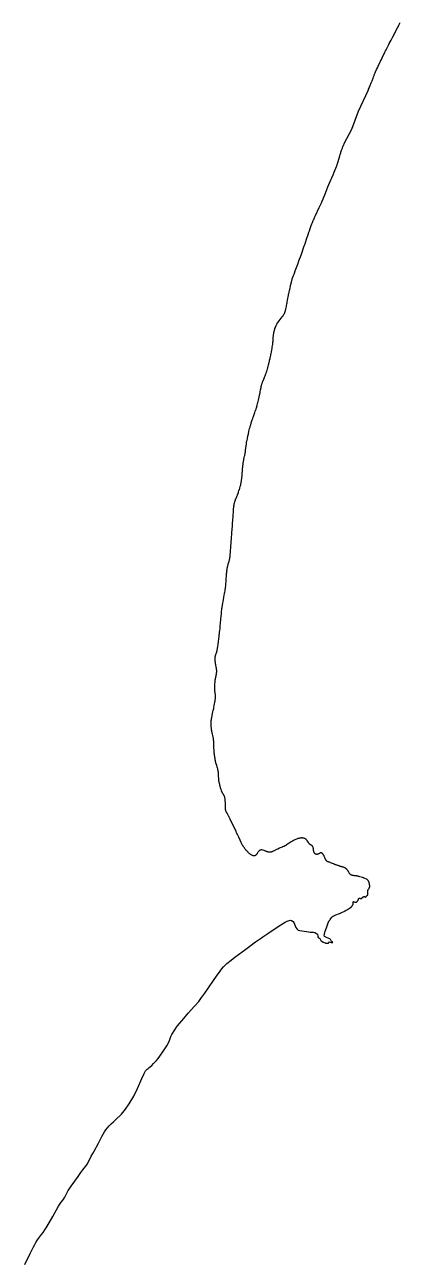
# Model space of a CAD drawing. Header units: millimetres. Extents: x 642261 to 742091, y 6812581 to 6930561.
# Drawn here: x 719714 to 721708, y 6851870 to 6858437 of the extents above; entities that cross this region are included whole.
import ezdxf

# ---------------------------------------------------------------- set-up
doc = ezdxf.new("R2010")
doc.units = ezdxf.units.MM
doc.layers.add('LimiteRegional', color=10, linetype='Continuous')

msp = doc.modelspace()

# ---------------------------------------------------------------- linework, layer by layer
at = {"layer": 'LimiteRegional', "color": 7, "linetype": 'Continuous'}
msp.add_lwpolyline([(719713.8781, 6851852.6011), (719742.7986, 6851911.3741), (719742.9792, 6851911.7411), (719761.0641, 6851947.1521), (719767.4031, 6851959.4622), (719773.277, 6851969.8131), (719782.5401, 6851984.2811), (719792.138, 6851998.3692), (719802.515, 6852012.4141), (719811.046, 6852022.9042), (719821.3549, 6852037.0771), (719831.4529, 6852051.828), (719862.804, 6852107.0752), (719882.4542, 6852142.2052), (719892.6141, 6852161.6941), (719899.6861, 6852173.3112), (719907.8191, 6852184.114), (719917.9932, 6852196.1422), (719927.3941, 6852210.2901), (719934.244, 6852225.209), (719939.2741, 6852235.6011), (719944.8321, 6852245.6832), (719952.8991, 6852258.8201), (719960.4791, 6852268.5052), (719980.4421, 6852294.7561), (719996.805, 6852319.8039), (720012.083, 6852341.9011), (720022.3041, 6852354.5802), (720030.0641, 6852364.7892), (720037.5631, 6852375.055), (720046.476, 6852388.0861), (720052.783, 6852399.2271), (720058.894, 6852412.6982), (720067.0422, 6852427.5891), (720074.931, 6852442.4731), (720081.9941, 6852454.4141), (720105.2461, 6852497.6252), (720124.086, 6852531.5661), (720138.2891, 6852557.3312), (720144.8081, 6852567.8291), (720153.2591, 6852578.8361), (720162.9541, 6852589.4241), (720172.798, 6852599.3671), (720185.331, 6852610.5532), (720196.775, 6852621.2551), (720228.2681, 6852650.4902), (720248.91, 6852677.9931), (720268.22, 6852706.6921), (720292.4241, 6852746.0381), (720312.228, 6852787.271), (720335.8001, 6852839.964), (720348.4571, 6852867.6322), (720356.008, 6852880.6892), (720364.5621, 6852890.3371), (720368.5667, 6852893.8905), (720374.7541, 6852899.381), (720388.3392, 6852910.078), (720398.523, 6852919.4471), (720407.4701, 6852928.9751), (720414.32, 6852936.8881), (720422.5901, 6852947.4359), (720431.4671, 6852959.4281), (720450.683, 6852986.8912), (720468.6992, 6853013.1532), (720477.323, 6853029.6142), (720481.8459, 6853041.8731), (720485.5561, 6853053.0711), (720489.68, 6853063.372), (720495.59, 6853074.7612), (720510.6201, 6853098.7981), (720520.2338, 6853112.3053), (720525.4151, 6853119.5852), (720559.137, 6853159.5881), (720581.396, 6853187.2662), (720615.4591, 6853224.3591), (720637.7891, 6853249.5089), (720653.4219, 6853270.027), (720654.811, 6853271.85), (720670.7271, 6853294.3551), (720689.8851, 6853321.5571), (720716.4041, 6853361.6171), (720732.674, 6853383.029), (720751.544, 6853411.2612), (720758.778, 6853421.7151), (720768.943, 6853434.0671), (720777.9101, 6853442.8821), (720788.058, 6853451.2121), (720810.0704, 6853468.9456), (720829.11, 6853484.2842), (720888.226, 6853527.9853), (720939.685, 6853567.0581), (720972.0908, 6853588.1646), (720978.617, 6853592.4152), (721005.3425, 6853610.4111), (721065.9871, 6853651.2471), (721096.5441, 6853669.8162), (721108.49, 6853676.51), (721118.5031, 6853680.3592), (721124.5191, 6853680.9821), (721131.126, 6853679.027), (721139.913, 6853673.3702), (721142.851, 6853668.0682), (721146.52, 6853659.8021), (721149.6241, 6853650.872), (721152.8991, 6853642.7892), (721158.1871, 6853634.634), (721165.553, 6853628.743), (721174.643, 6853626.1432), (721186.3079, 6853624.2651), (721198.4741, 6853623.0501), (721210.7791, 6853621.514), (721222.002, 6853619.2351), (721230.6, 6853617.9842), (721240.322, 6853618.3221), (721248.183, 6853617.959), (721254.7921, 6853615.939), (721264.1542, 6853610.5581), (721268.6892, 6853606.1441), (721270.533, 6853595.8811), (721270.308, 6853592.3062), (721273.936, 6853587.867), (721280.9991, 6853583.5242), (721283.576, 6853579.509), (721286.656, 6853573.7572), (721291.198, 6853569.084), (721298.126, 6853564.9322), (721303.9667, 6853562.6069), (721309.5421, 6853560.3871), (721311.0471, 6853559.9102), (721321.5821, 6853559.038), (721326.683, 6853559.895), (721328.966, 6853564.111), (721330.6131, 6853565.52), (721335.7691, 6853564.4321), (721341.063, 6853563.0241), (721348.2841, 6853562.3181), (721350.2179, 6853562.7621), (721348.368, 6853566.2781), (721344.9469, 6853567.9991), (721340.6121, 6853572.2231), (721338.313, 6853577.8681), (721337.5995, 6853578.6478), (721334.031, 6853582.548), (721326.146, 6853586.0901), (721316.469, 6853588.8022), (721309.1159, 6853591.9042), (721305.258, 6853595.299), (721304.3271, 6853600.787), (721305.723, 6853606.5362), (721309.916, 6853622.5682), (721313.0314, 6853631.8299), (721316.0099, 6853640.6845), (721323.3141, 6853662.3992), (721323.6959, 6853663.4962), (721323.963, 6853664.2211), (721324.526, 6853665.6571), (721325.4371, 6853667.7811), (721326.0871, 6853669.1771), (721326.5588, 6853670.1414), (721327.476, 6853671.9272), (721328.5891, 6853673.958), (721329.36, 6853675.2999), (721330.965, 6853677.957), (721331.7941, 6853679.2742), (721333.4941, 6853681.895), (721335.236, 6853684.504), (721338.778, 6853689.7222), (721340.543, 6853692.276), (721341.4541, 6853693.525), (721342.3951, 6853694.7441), (721342.8791, 6853695.3401), (721343.8791, 6853696.497), (721344.397, 6853697.0561), (721345.1991, 6853697.8691), (721345.94, 6853698.5609), (721346.3209, 6853698.895), (721346.907, 6853699.3821), (721347.8181, 6853700.0761), (721348.773, 6853700.7232), (721349.268, 6853701.0282), (721350.38, 6853701.6801), (721352.6241, 6853702.9312), (721354.891, 6853704.117), (721356.4141, 6853704.8741), (721357.4341, 6853705.3661), (721359.4841, 6853706.3202), (721361.805, 6853707.35), (721363.36, 6853708.0151), (721366.485, 6853709.3001), (721371.1991, 6853711.1442), (721380.653, 6853714.7231), (721385.3541, 6853716.5602), (721387.6891, 6853717.514), (721391.1671, 6853719.005), (721393.465, 6853720.049), (721394.6072, 6853720.589), (721396.311, 6853721.4221), (721405.133, 6853725.8252), (721409.531, 6853728.0392), (721413.9151, 6853730.2782), (721416.1, 6853731.4111), (721420.456, 6853733.714), (721422.625, 6853734.8872), (721425.8658, 6853736.6791), (721430.1621, 6853739.1363), (721432.2979, 6853740.3972), (721435.485, 6853742.3361), (721438.6501, 6853744.3352), (721440.2241, 6853745.3582), (721440.841, 6853745.7721), (721442.0441, 6853746.6301), (721443.21, 6853747.5241), (721443.9671, 6853748.14), (721445.44, 6853749.4152), (721446.511, 6853750.4061), (721447.211, 6853751.0821), (721448.583, 6853752.4682), (721449.256, 6853753.1771), (721450.5821, 6853754.6221), (721451.8891, 6853756.0981), (721454.473, 6853759.1242), (721455.25, 6853760.099), (721455.608, 6853760.5981), (721456.106, 6853761.3712), (721456.5591, 6853762.1892), (721456.768, 6853762.6192), (721457.0161, 6853763.1872), (721457.1651, 6853763.567), (721457.429, 6853764.3311), (721457.5441, 6853764.7151), (721457.7431, 6853765.4881), (721457.906, 6853766.2671), (721457.996, 6853766.7902), (721458.1371, 6853767.8441), (721458.1751, 6853768.2962), (721458.1941, 6853769.2031), (721458.156, 6853770.112), (721458.013, 6853771.9341), (721457.961, 6853772.8449), (721457.95, 6853773.3), (721457.9641, 6853773.9821), (721457.981, 6853774.5422), (721457.9909, 6853775.679), (721458.0371, 6853776.5291), (721458.1131, 6853777.0861), (721458.1711, 6853777.3592), (721458.2871, 6853777.7621), (721458.507, 6853778.2812), (721458.648, 6853778.5321), (721458.906, 6853778.896), (721459.2241, 6853779.242), (721459.455, 6853779.4456), (721459.697, 6853779.5981), (721459.896, 6853779.6701), (721460.0301, 6853779.6971), (721460.303, 6853779.707), (721460.6871, 6853779.6419), (721461.0001, 6853779.549), (721461.5571, 6853779.3331), (721461.9671, 6853779.1841), (721462.1672, 6853779.1272), (721463.971, 6853778.6492), (721467.575, 6853777.5831), (721469.381, 6853777.0941), (721470.2851, 6853776.8832), (721471.185, 6853776.7071), (721471.643, 6853776.6373), (721472.3371, 6853776.5701), (721473.033, 6853776.5581), (721473.38, 6853776.578), (721474.068, 6853776.6772), (721474.408, 6853776.7611), (721474.91, 6853776.9332), (721475.791, 6853777.341), (721476.348, 6853777.6531), (721476.706, 6853777.8771), (721477.3942, 6853778.3632), (721477.8852, 6853778.7572), (721478.2011, 6853779.0342), (721478.808, 6853779.6161), (721479.0992, 6853779.9212), (721479.658, 6853780.5551), (721480.1881, 6853781.2191), (721480.527, 6853781.675), (721481.1709, 6853782.6152), (721481.566, 6853783.231), (721482.316, 6853784.4652), (721483.0211, 6853785.708), (721483.469, 6853786.5452), (721484.323, 6853788.2491), (721484.8379, 6853789.4112), (721485.7661, 6853791.777), (721486.257, 6853792.9551), (721486.527, 6853793.5371), (721487.023, 6853794.4952), (721487.288, 6853794.9501), (721487.719, 6853795.6092), (721488.2021, 6853796.243), (721488.4679, 6853796.5521), (721489.056, 6853797.1592), (721489.381, 6853797.4571), (721489.9141, 6853797.901), (721490.3061, 6853798.1862), (721490.5051, 6853798.3013), (721490.804, 6853798.418), (721491.0541, 6853798.4463), (721491.256, 6853798.4171), (721493.2151, 6853797.8051), (721497.1341, 6853796.4289), (721497.8399, 6853796.14), (721498.7771, 6853795.7091), (721499.242, 6853795.5141), (721499.705, 6853795.356), (721499.9351, 6853795.2981), (721500.278, 6853795.2411), (721500.512, 6853795.2551), (721500.7091, 6853795.3281), (721500.9431, 6853795.481), (721501.208, 6853795.737), (721501.706, 6853796.3621), (721502.068, 6853796.8072), (721504.2309, 6853799.3011), (721505.174, 6853800.3022), (721505.6821, 6853800.7612), (721506.251, 6853801.175), (721506.5905, 6853801.3721), (721506.7656, 6853801.3781), (721507.0201, 6853801.276), (721507.2102, 6853801.2232), (721508.053, 6853801.3191), (721508.453, 6853801.3971), (721509.051, 6853801.5671), (721509.6442, 6853801.816), (721509.9391, 6853801.9749), (721510.2409, 6853802.19), (721510.4142, 6853802.3531), (721510.7, 6853802.7191), (721510.9251, 6853803.1272), (721511.0521, 6853803.4161), (721511.2761, 6853804.0151), (721511.5351, 6853804.6871), (721511.7451, 6853805.112), (721511.8691, 6853805.3132), (721512.0861, 6853805.5931), (721512.3481, 6853805.8441), (721512.4992, 6853805.9572), (721513.2532, 6853806.4541), (721513.6351, 6853806.6689), (721514.021, 6853806.8433), (721514.215, 6853806.9102), (721514.6071, 6853806.9941), (721514.804, 6853807.008), (721515.1022, 6853806.9881), (721515.615, 6853806.901), (721516.647, 6853806.6822), (721517.681, 6853806.408), (721518.367, 6853806.1981), (721519.7241, 6853805.7222), (721522.426, 6853804.6412), (721522.865, 6853804.4901), (721523.7531, 6853804.2402), (721524.179, 6853804.1491), (721524.397, 6853804.1201), (721524.728, 6853804.1022), (721525.0591, 6853804.1212), (721525.2241, 6853804.1461), (721525.549, 6853804.2342), (721525.7081, 6853804.298), (721525.941, 6853804.421), (721526.178, 6853804.5801), (721526.591, 6853804.9332), (721526.9371, 6853805.3293), (721527.137, 6853805.6132), (721527.486, 6853806.2201), (721528.4671, 6853808.2021), (721528.735, 6853808.8142), (721529.2361, 6853810.0522), (721529.5321, 6853810.6562), (721529.706, 6853810.9502), (721529.9101, 6853811.2272), (721530.0641, 6853811.3932), (721530.4041, 6853811.69), (721530.7791, 6853811.9512), (721531.5772, 6853812.4191), (721532.167, 6853812.7742), (721532.7021, 6853813.0951), (721533.799, 6853813.681), (721534.3378, 6853814.0112), (721534.6, 6853814.1992), (721534.7951, 6853814.3621), (721535.14, 6853814.7272), (721535.421, 6853815.1401), (721535.5719, 6853815.436), (721535.6561, 6853815.6412), (721535.7842, 6853816.0682), (721535.9441, 6853816.873), (721536.006, 6853817.276), (721536.0781, 6853817.8801), (721536.1351, 6853818.7862), (721536.132, 6853819.6932), (721536.108, 6853820.1461), (721535.7979, 6853824.0862), (721535.665, 6853826.3822), (721535.445, 6853830.9781), (721535.424, 6853831.6301), (721535.4221, 6853832.9351), (721535.4711, 6853834.2401), (721535.532, 6853835.1101), (721535.719, 6853836.8501), (721535.791, 6853837.325), (721535.992, 6853838.2601), (721536.2619, 6853839.1771), (721536.4799, 6853839.7781), (721536.641, 6853840.174), (721536.9991, 6853840.9552), (721537.828, 6853842.5591), (721538.405, 6853843.6032), (721539.6191, 6853845.656), (721540.2111, 6853846.5842), (721541.436, 6853848.4112), (721542.3342, 6853849.8022), (721542.6822, 6853850.3831), (721543.3291, 6853851.5561), (721543.9191, 6853852.7562), (721544.2859, 6853853.5791), (721544.5211, 6853854.1411), (721544.971, 6853855.3011), (721545.2741, 6853856.1772), (721545.4091, 6853856.6151), (721545.5921, 6853857.2732), (721545.816, 6853858.2581), (721545.8841, 6853858.665), (721545.981, 6853859.2441), (721546.0401, 6853859.7371), (721546.1091, 6853860.7232), (721546.1181, 6853861.2161), (721546.101, 6853861.9552), (721545.9841, 6853863.7111), (721545.876, 6853864.8811), (721545.5921, 6853867.2221), (721545.4191, 6853868.3932), (721545.016, 6853870.7342), (721544.543, 6853873.0751), (721544.193, 6853874.6351), (721543.424, 6853877.7572), (721542.8091, 6853880.0741), (721542.4821, 6853881.213), (721541.938, 6853882.9009), (721541.526, 6853884.0111), (721541.301, 6853884.5632), (721540.9371, 6853885.3861), (721540.572, 6853886.1371), (721539.7851, 6853887.595), (721538.938, 6853889.0072), (721538.3471, 6853889.9351), (721537.1281, 6853891.781), (721536.1841, 6853893.1782), (721535.6991, 6853893.8602), (721534.9341, 6853894.8561), (721534.388, 6853895.4971), (721534.101, 6853895.811), (721533.652, 6853896.2699), (721533.1671, 6853896.725), (721532.835, 6853897.0151), (721532.1573, 6853897.5565), (721531.7971, 6853897.8201), (721531.0741, 6853898.304), (721530.328, 6853898.7491), (721529.8191, 6853899.0241), (721528.776, 6853899.5241), (721520.7409, 6853903.0471), (721516.9521, 6853904.7071), (721515.0479, 6853905.5191), (721514.5841, 6853905.702), (721513.6391, 6853906.0132), (721512.6751, 6853906.2711), (721510.7221, 6853906.709), (721509.261, 6853907.0511), (721508.5391, 6853907.2511), (721501.34, 6853909.441), (721493.6921, 6853911.739), (721489.8641, 6853912.8651), (721486.026, 6853913.958), (721484.1021, 6853914.4891), (721480.2381, 6853915.5081), (721478.2979, 6853915.9941), (721475.3741, 6853916.6881), (721474.705, 6853916.822), (721474.257, 6853916.8922), (721473.356, 6853916.992), (721471.995, 6853917.0632), (721471.0841, 6853917.0761), (721469.258, 6853917.0702), (721467.8899, 6853917.083), (721467.2071, 6853917.1093), (721466.188, 6853917.1871), (721462.791, 6853917.5821), (721460.531, 6853917.8912), (721459.027, 6853918.117), (721456.0191, 6853918.616), (721454.3781, 6853918.9442), (721453.5671, 6853919.1371), (721452.3622, 6853919.464), (721451.168, 6853919.8401), (721450.5741, 6853920.0462), (721449.3951, 6853920.4981), (721448.8091, 6853920.7451), (721447.9321, 6853921.14), (721447.1651, 6853921.525), (721446.6701, 6853921.8011), (721445.715, 6853922.3941), (721445.2541, 6853922.7111), (721444.361, 6853923.383), (721443.502, 6853924.1033), (721442.9458, 6853924.6091), (721441.8631, 6853925.6761), (721440.8471, 6853926.7551), (721440.3571, 6853927.3001), (721439.6451, 6853928.1301), (721438.9641, 6853928.9792), (721438.6361, 6853929.4121), (721438.007, 6853930.298), (721437.7071, 6853930.7531), (721437.2741, 6853931.4512), (721436.931, 6853932.043), (721436.277, 6853933.243), (721434.438, 6853936.8941), (721433.486, 6853938.7012), (721432.978, 6853939.588), (721431.661, 6853941.7622), (721430.986, 6853942.838), (721429.945, 6853944.4371), (721428.8659, 6853946.0151), (721428.3091, 6853946.7962), (721427.8291, 6853947.4431), (721426.8271, 6853948.6932), (721425.773, 6853949.896), (721425.0451, 6853950.6782), (721423.532, 6853952.2062), (721422.288, 6853953.3812), (721421.654, 6853953.9471), (721420.685, 6853954.7711), (721419.691, 6853955.5622), (721419.1841, 6853955.9451), (721418.146, 6853956.685), (721417.615, 6853957.0421), (721416.801, 6853957.5622), (721415.433, 6853958.3751), (721414.7419, 6853958.7611), (721413.695, 6853959.3141), (721412.101, 6853960.0852), (721410.4721, 6853960.7861), (721409.643, 6853961.1101), (721407.1701, 6853962.026), (721405.931, 6853962.4662), (721404.0621, 6853963.0951), (721402.178, 6853963.6751), (721401.2291, 6853963.9441), (721399.356, 6853964.4341), (721395.5991, 6853965.3591), (721393.726, 6853965.8421), (721392.7941, 6853966.1), (721389.6931, 6853966.9931), (721388.147, 6853967.4552), (721385.836, 6853968.1781), (721383.0771, 6853969.0863), (721381.242, 6853969.7061), (721377.583, 6853970.9771), (721374.31, 6853972.1521), (721367.791, 6853974.5702), (721365.11, 6853975.5922), (721363.3291, 6853976.2902), (721359.7791, 6853977.719), (721354.4791, 6853979.9271), (721343.913, 6853984.4301), (721338.62, 6853986.6501), (721335.9641, 6853987.7351), (721331.965, 6853989.3181), (721331.4051, 6853989.5221), (721330.267, 6853989.8701), (721329.111, 6853990.162), (721326.7751, 6853990.6791), (721325.6091, 6853990.9562), (721325.031, 6853991.1111), (721324.171, 6853991.372), (721323.2041, 6853991.7161), (721322.7299, 6853991.9061), (721322.0301, 6853992.214), (721321.005, 6853992.7371), (721320.008, 6853993.3402), (721319.5201, 6853993.674), (721319.0101, 6853994.0551), (721318.683, 6853994.3182), (721318.058, 6853994.8651), (721317.7591, 6853995.1491), (721317.185, 6853995.7391), (721316.6391, 6853996.3571), (721316.2901, 6853996.7842), (721315.6191, 6853997.673), (721314.402, 6853999.4021), (721313.822, 6854000.2761), (721313.272, 6854001.162), (721313.011, 6854001.6121), (721312.521, 6854002.5292), (721312.2941, 6854002.997), (721311.9799, 6854003.714), (721309.6057, 6854009.6551), (721308.291, 6854012.9451), (721306.0351, 6854018.446), (721304.8701, 6854021.1861), (721304.356, 6854022.2771), (721303.9821, 6854022.986), (721303.719, 6854023.4512), (721303.166, 6854024.3651), (721302.7299, 6854025.0402), (721301.815, 6854026.3652), (721301.181, 6854027.237), (721299.8851, 6854028.969), (721298.9121, 6854030.2731), (721298.005, 6854031.4692), (721297.542, 6854032.05), (721296.8291, 6854032.902), (721295.7041, 6854034.1391), (721294.9081, 6854034.9391), (721294.4941, 6854035.332), (721293.8491, 6854035.9142), (721293.392, 6854036.2871), (721293.0791, 6854036.515), (721292.433, 6854036.9273), (721292.1021, 6854037.1131), (721291.4221, 6854037.453), (721290.723, 6854037.7571), (721289.2752, 6854038.2991), (721288.338, 6854038.5982), (721287.86, 6854038.7251), (721287.137, 6854038.8781), (721286.4142, 6854038.9732), (721286.054, 6854038.9962), (721285.3422, 6854038.9821), (721284.9909, 6854038.9441), (721284.475, 6854038.8412), (721284.126, 6854038.7452), (721283.436, 6854038.508), (721282.756, 6854038.2212), (721282.3109, 6854038.0041), (721281.441, 6854037.5192), (721280.67, 6854037.0228), (721280.4469, 6854036.8791), (721278.532, 6854035.5421), (721277.5591, 6854034.9032), (721277.056, 6854034.6032), (721275.522, 6854033.7742), (721274.483, 6854033.2591), (721272.336, 6854032.2761), (721271.893, 6854032.089), (721271, 6854031.7561), (721270.103, 6854031.4751), (721269.5031, 6854031.3142), (721268.303, 6854031.0451), (721267.2121, 6854030.868), (721266.663, 6854030.8063), (721265.836, 6854030.7492), (721265.005, 6854030.7352), (721264.5891, 6854030.7451), (721263.7541, 6854030.799), (721263.3372, 6854030.8441), (721262.71, 6854030.9341), (721261.8741, 6854031.0972), (721261.4571, 6854031.1981), (721260.831, 6854031.3731), (721259.8941, 6854031.69), (721259.0641, 6854032.031), (721258.65, 6854032.2222), (721258.031, 6854032.5351), (721257.108, 6854033.065), (721256.193, 6854033.6711), (721255.7381, 6854034.0023), (721255.418, 6854034.2502), (721254.823, 6854034.7552), (721254.2831, 6854035.2711), (721253.951, 6854035.6229), (721253.3471, 6854036.3411), (721252.9429, 6854036.8941), (721252.693, 6854037.2692), (721252.235, 6854038.036), (721252.0241, 6854038.4271), (721251.63, 6854039.2271), (721251.265, 6854040.0481), (721250.575, 6854041.7551), (721249.7751, 6854043.8681), (721249.4001, 6854044.9231), (721248.8741, 6854046.5072), (721248.398, 6854048.1001), (721248.1809, 6854048.9001), (721247.793, 6854050.5132), (721247.6231, 6854051.326), (721247.401, 6854052.5562), (721247.2951, 6854053.2921), (721247.153, 6854054.7692), (721247.0971, 6854055.7571), (721247.0301, 6854057.7382), (721246.9799, 6854059.2232), (721246.893, 6854060.7061), (721246.8259, 6854061.4451), (721246.6821, 6854062.5491), (721246.4151, 6854064.0342), (721246.257, 6854064.7691), (721245.9881, 6854065.8642), (721245.678, 6854066.9501), (721245.507, 6854067.491), (721245.133, 6854068.5691), (721244.929, 6854069.106), (721244.601, 6854069.9101), (721244.18, 6854070.8542), (721243.956, 6854071.316), (721243.603, 6854071.9961), (721243.0291, 6854072.9842), (721242.3941, 6854073.9273), (721242.0521, 6854074.3802), (721241.568, 6854074.9652), (721241.313, 6854075.2481), (721240.913, 6854075.6601), (721240.276, 6854076.2511), (721239.695, 6854076.7401), (721238.515, 6854077.6612), (721237.3091, 6854078.52), (721236.4921, 6854079.0682), (721234.823, 6854080.126), (721233.695, 6854080.7911), (721231.408, 6854082.055), (721230.2751, 6854082.7101), (721229.716, 6854083.054), (721227.996, 6854084.174), (721227.1591, 6854084.7691), (721226.3549, 6854085.401), (721225.969, 6854085.7341), (721225.236, 6854086.44), (721224.892, 6854086.816), (721224.4091, 6854087.412), (721223.89, 6854088.118), (721222.888, 6854089.5462), (721221.9221, 6854090.991), (721220.0401, 6854093.9112), (721218.7431, 6854095.9621), (721216.1872, 6854100.0851), (721214.2371, 6854103.1622), (721213.703, 6854103.959), (721213.335, 6854104.4801), (721212.573, 6854105.5012), (721211.365, 6854106.9842), (721210.521, 6854107.947), (721209.941, 6854108.5801), (721208.746, 6854109.8291), (721208.1671, 6854110.3951), (721207.772, 6854110.7581), (721206.9591, 6854111.4471), (721206.541, 6854111.775), (721205.683, 6854112.3991), (721204.7951, 6854112.9842), (721204.185, 6854113.3551), (721202.9251, 6854114.0531), (721201.6551, 6854114.679), (721201.017, 6854114.9672), (721200.051, 6854115.3681), (721198.5821, 6854115.8991), (721197.081, 6854116.3471), (721196.315, 6854116.5391), (721194.247, 6854116.9842), (721193.2121, 6854117.173), (721191.6551, 6854117.4101), (721190.09, 6854117.5901), (721189.305, 6854117.6581), (721186.882, 6854117.8031), (721185.6701, 6854117.8422), (721183.85, 6854117.8532), (721182.033, 6854117.8), (721181.1269, 6854117.747), (721179.3741, 6854117.6041), (721178.5, 6854117.5162), (721177.19, 6854117.3592), (721175.2321, 6854117.0631), (721173.282, 6854116.6841), (721172.31, 6854116.4611), (721170.11, 6854115.8982), (721169.022, 6854115.5961), (721167.401, 6854115.1102), (721165.793, 6854114.582), (721164.9931, 6854114.3), (721161.1241, 6854112.89), (721159.2041, 6854112.157), (721157.2979, 6854111.3881), (721156.3521, 6854110.9851), (721149.0641, 6854107.7871), (721141.148, 6854104.2529), (721140.115, 6854103.777), (721138.07, 6854102.7801), (721136.054, 6854101.7259), (721134.726, 6854100.991), (721133.8491, 6854100.4882), (721132.111, 6854099.451), (721129.236, 6854097.656), (721127.336, 6854096.4361), (721123.5709, 6854093.9441), (721112.2621, 6854086.2462), (721109.456, 6854084.379), (721103.804, 6854080.702), (721100.5341, 6854078.6191), (721098.881, 6854077.605), (721096.37, 6854076.1412), (721094.668, 6854075.213), (721093.808, 6854074.7661), (721092.9293, 6854074.3308), (721092.5041, 6854074.1202), (721091.6691, 6854073.7292), (721089.983, 6854072.9911), (721088.2801, 6854072.2952), (721084.8542, 6854070.9542), (721082.2971, 6854069.9181), (721081.032, 6854069.3692), (721070.7436, 6854064.7269), (721066.8659, 6854062.9771), (721057.438, 6854058.6761), (721051.1601, 6854055.7921), (721038.627, 6854049.9831), (721036.719, 6854049.0611), (721032.9459, 6854047.133), (721031.0501, 6854046.1782), (721030.0929, 6854045.7131), (721029.126, 6854045.2691), (721028.476, 6854044.9909), (721027.1651, 6854044.471), (721026.5031, 6854044.2291), (721025.166, 6854043.776), (721023.811, 6854043.3611), (721022.898, 6854043.1041), (721021.0471, 6854042.6262), (721020.2071, 6854042.4361), (721019.6451, 6854042.3261), (721018.5191, 6854042.1471), (721017.955, 6854042.0762), (721016.826, 6854041.9741), (721015.6969, 6854041.9239), (721014.9459, 6854041.9181), (721013.448, 6854041.9731), (721012.0201, 6854042.088), (721011.306, 6854042.1631), (721010.235, 6854042.298), (721008.633, 6854042.556), (721007.0351, 6854042.8891), (721006.2391, 6854043.0862), (721004.206, 6854043.6331), (721003.201, 6854043.9201), (721001.706, 6854044.3742), (721000.2221, 6854044.866), (720999.4821, 6854045.129), (720996.9881, 6854046.0592), (720995.752, 6854046.5461), (720993.9171, 6854047.3261), (720992.5545, 6854047.9527), (720985.36, 6854051.3001), (720980.5841, 6854053.185), (720977.515, 6854053.9342), (720973.777, 6854054.4581), (720971.6591, 6854054.5572), (720968.976, 6854054.3831), (720966.2701, 6854053.9391), (720964.265, 6854053.3826), (720962.133, 6854052.547), (720960.322, 6854051.5531), (720958.7041, 6854050.163), (720957.1716, 6854048.3426), (720955.21, 6854045.697), (720953.6958, 6854043.3732), (720951.3995, 6854039.8207), (720950.708, 6854038.729), (720949.075, 6854036.1212), (720947.8271, 6854034.1791), (720947.5091, 6854033.7152), (720946.833, 6854032.8161), (720946.361, 6854032.2331), (720945.393, 6854031.0852), (720944.668, 6854030.2211), (720943.2171, 6854028.4991), (720942.471, 6854027.657), (720941.305, 6854026.4162), (720940.888, 6854026.0171), (720940.5972, 6854025.7691), (720939.99, 6854025.3121), (720939.674, 6854025.101), (720939.0201, 6854024.7091), (720938.3391, 6854024.35), (720937.8731, 6854024.1251), (720936.9151, 6854023.6992), (720936.3511, 6854023.4722), (720935.9741, 6854023.3351), (720935.2171, 6854023.0912), (720934.0741, 6854022.7952), (720933.3081, 6854022.6382), (720931.767, 6854022.3972), (720930.5371, 6854022.2462), (720929.907, 6854022.2029), (720929.283, 6854022.2092), (720928.9771, 6854022.2371), (720928.5791, 6854022.3041), (720928.3841, 6854022.3531), (720928.1, 6854022.4481), (720927.693, 6854022.6411), (720922.9629, 6854025.3851), (720913.543, 6854030.8992), (720909.002, 6854033.5642), (720908.2221, 6854034.0429), (720907.7129, 6854034.3791), (720906.721, 6854035.0851), (720906.236, 6854035.4551), (720905.2901, 6854036.2272), (720904.3691, 6854037.0391), (720903.7691, 6854037.6011), (720902.595, 6854038.7681), (720899.833, 6854041.658), (720898.469, 6854043.1141), (720896.4441, 6854045.3122), (720893.4571, 6854048.6431), (720890.536, 6854052.0152), (720889.1, 6854053.7181), (720886.283, 6854057.157), (720884.903, 6854058.8941), (720882.8681, 6854061.5222), (720881.096, 6854063.88), (720880.2241, 6854065.0682), (720878.9341, 6854066.8601), (720877.0391, 6854069.572), (720875.193, 6854072.3142), (720874.2901, 6854073.6959), (720872.716, 6854076.1731), (720871.945, 6854077.421), (720870.8091, 6854079.304), (720869.152, 6854082.157), (720867.5521, 6854085.0423), (720866.7741, 6854086.498), (720865.8434, 6854088.3077), (720865.2642, 6854089.4342), (720864.5311, 6854090.9161), (720863.4629, 6854093.1551), (720857.3611, 6854106.2681), (720850.4186, 6854121.2819), (720845.2242, 6854132.5151), (720839.1401, 6854145.6302), (720836.0842, 6854152.1811), (720805.7531, 6854216.9492), (720805.1571, 6854218.2031), (720803.933, 6854220.6901), (720802.6691, 6854223.1532), (720801.8072, 6854224.782), (720800.0471, 6854228.0192), (720797.34, 6854232.8352), (720796.1231, 6854234.9672), (720791.7213, 6854242.7131), (720790.3037, 6854245.2769), (720789.4271, 6854246.8919), (720788.2564, 6854249.1041), (720786.24, 6854253.0743), (720785.4321, 6854254.7502), (720785.2855, 6854255.0675), (720784.7212, 6854256.2889), (720784.2138, 6854257.3928), (720783.5019, 6854259.0307), (720782.5991, 6854261.1722), (720782.2884, 6854261.9673), (720781.5681, 6854263.811), (720781.078, 6854265.1472), (720780.376, 6854267.1751), (720780.2801, 6854267.4771), (720780.2091, 6854267.7031), (720779.926, 6854268.7601), (720779.7059, 6854269.8221), (720779.591, 6854270.532), (720779.4322, 6854271.9561), (720779.367, 6854273.0282), (720779.3471, 6854273.7441), (720779.3549, 6854275.1782), (720779.3792, 6854275.8971), (720779.4277, 6854276.7626), (720779.46, 6854277.3371), (720779.573, 6854278.7782), (720779.845, 6854281.6641), (720780.036, 6854283.8292), (720780.1111, 6854284.9102), (720780.1841, 6854286.5291), (720780.191, 6854288.1441), (720780.163, 6854288.9502), (720779.9771, 6854293.0881), (720779.9351, 6854294.0793), (720779.625, 6854301.3651), (720779.318, 6854307.5702), (720779.0631, 6854311.7052), (720778.9152, 6854313.7711), (720778.6601, 6854316.8691), (720778.2521, 6854320.9971), (720778.013, 6854323.06), (720777.6071, 6854326.1511), (720777.1371, 6854329.241), (720776.8761, 6854330.7841), (720776.6789, 6854331.8081), (720776.5301, 6854332.4851), (720776.1921, 6854333.8232), (720776.0032, 6854334.4852), (720775.5892, 6854335.7952), (720775.1281, 6854337.0891), (720774.7978, 6854337.9433), (720774.0842, 6854339.6322), (720773.206, 6854341.5053), (720772.5822, 6854342.7402), (720772.151, 6854343.5581), (720771.2571, 6854345.1821), (720769.853, 6854347.5972), (720768.8861, 6854349.1961), (720766.9191, 6854352.3851), (720764.7191, 6854355.9811), (720763.3049, 6854358.401), (720762.625, 6854359.6212), (720761.647, 6854361.468), (720760.73, 6854363.339), (720760.299, 6854364.2853), (720759.7551, 6854365.5591), (720759.497, 6854366.2012), (720759.13, 6854367.1721), (720758.6251, 6854368.646), (720756.5721, 6854375.1722), (720755.575, 6854378.4442), (720754.12, 6854383.3642), (720752.723, 6854388.299), (720752.0479, 6854390.7722), (720750.7481, 6854395.731), (720750.1261, 6854398.2171), (720749.2291, 6854401.9541), (720748.1061, 6854406.953), (720747.5772, 6854409.4601), (720746.8281, 6854413.2301), (720746.1351, 6854417.0123), (720745.8092, 6854418.9071), (720745.583, 6854420.311), (720745.183, 6854423.1242), (720744.8441, 6854425.946), (720744.6491, 6854427.8302), (720744.322, 6854431.6092), (720744.1871, 6854433.5011), (720743.9591, 6854437.2912), (720743.7751, 6854441.0871), (720743.4661, 6854448.6821), (720743.216, 6854454.373), (720743.065, 6854457.2131), (720742.817, 6854460.9941), (720742.6692, 6854462.8802), (720742.411, 6854465.703), (720742.1022, 6854468.5191), (720741.926, 6854469.924), (720741.5281, 6854472.726), (720741.303, 6854474.1231), (720740.931, 6854476.214), (720740.6771, 6854477.5122), (720740.121, 6854480.0981), (720739.5071, 6854482.6712), (720739.0671, 6854484.3802), (720738.1282, 6854487.7852), (720737.631, 6854489.4821), (720736.5971, 6854492.8671), (720735.5192, 6854496.2441), (720733.3021, 6854502.9861), (720731.651, 6854508.0473), (720730.8491, 6854510.5842), (720729.8191, 6854513.9761), (720729.3261, 6854515.6772), (720728.6201, 6854518.2371), (720727.9601, 6854520.8082), (720727.6491, 6854522.0971), (720727.0709, 6854524.6872), (720726.805, 6854525.987), (720726.4391, 6854527.9441), (720725.492, 6854533.4611), (720724.891, 6854537.1421), (720724.505, 6854539.5982), (720723.763, 6854544.5141), (720723.235, 6854548.2051), (720722.8951, 6854550.6671), (720722.247, 6854555.5941), (720721.3491, 6854562.9942), (720720.8, 6854567.9322), (720720.455, 6854571.2271), (720720.2071, 6854573.7814), (720719.8151, 6854577.8221), (720719.4391, 6854582.3622), (720719.2321, 6854585.393), (720719.1111, 6854587.4142), (720718.9031, 6854591.4601), (720718.8041, 6854593.9453), (720718.6622, 6854597.5352), (720718.5332, 6854601.5872), (720718.3131, 6854609.6931), (720718.0441, 6854618.8081), (720717.8011, 6854624.8771), (720717.6491, 6854627.9092), (720717.3712, 6854632.4512), (720717.0212, 6854636.9861), (720716.8141, 6854639.2511), (720716.6822, 6854640.5411), (720716.3659, 6854643.1162), (720715.9901, 6854645.6822), (720715.7081, 6854647.3892), (720715.0812, 6854650.7951), (720714.5612, 6854653.3432), (720714.1959, 6854655.0392), (720713.4261, 6854658.4261), (720712.6191, 6854661.8082), (720710.9541, 6854668.5661), (720709.7241, 6854673.6363), (720708.9421, 6854677.0212), (720708.5691, 6854678.7162), (720708.0352, 6854681.2612), (720707.541, 6854683.8122), (720707.3101, 6854685.0891), (720706.8852, 6854687.6482), (720706.6931, 6854688.9312), (720706.4331, 6854690.8582), (720705.8102, 6854695.9483), (720705.5151, 6854698.5042), (720705.0981, 6854702.3481), (720704.7201, 6854706.2032), (720704.5479, 6854708.1341), (720704.2422, 6854712.0002), (720704.1112, 6854713.9341), (720703.9431, 6854716.8381), (720703.7792, 6854720.7092), (720703.7251, 6854722.6451), (720703.6821, 6854725.5461), (720703.6881, 6854728.4452), (720703.7091, 6854729.8931), (720703.7812, 6854732.4642), (720703.8071, 6854733.1052), (720703.8331, 6854733.7481), (720703.9331, 6854735.6712), (720704.1332, 6854738.5512), (720704.3961, 6854741.4231), (720704.5522, 6854742.8561), (720704.9161, 6854745.7142), (720705.1251, 6854747.14), (720705.4721, 6854749.2721), (720706.2292, 6854753.4991), (720706.7611, 6854756.3132), (720707.8792, 6854761.9311), (720708.4611, 6854764.7362), (720709.6602, 6854770.3422), (720713.385, 6854787.1412), (720715.2151, 6854795.5512), (720716.0961, 6854799.7632), (720717.3561, 6854806.0941), (720718.3631, 6854811.3081), (720720.3861, 6854821.7262), (720721.8701, 6854829.5421), (720723.2881, 6854837.3712), (720723.9611, 6854841.2932), (720724.8111, 6854846.5352), (720725.2129, 6854849.1612), (720725.783, 6854853.1092), (720726.3111, 6854857.0671), (720726.5571, 6854859.0512), (720726.7051, 6854860.3901), (720726.7871, 6854861.2831), (720726.9141, 6854863.0681), (720726.9601, 6854863.9612), (720727.0191, 6854865.7471), (720727.0362, 6854867.533), (720727.0252, 6854868.7241), (720726.9571, 6854871.1062), (720726.8111, 6854873.7862), (720726.678, 6854875.5723), (720726.3421, 6854879.1461), (720725.9331, 6854882.7192), (720725.632, 6854885.1022), (720724.9951, 6854889.8671), (720724.2852, 6854895.2291), (720723.8561, 6854898.8032), (720723.6642, 6854900.5902), (720723.4141, 6854903.2712), (720723.2171, 6854905.9522), (720723.1422, 6854907.2921), (720723.0461, 6854909.9731), (720723.0271, 6854911.3141), (720723.0401, 6854913.3242), (720723.1532, 6854917.9681), (720723.2542, 6854921.0642), (720723.5151, 6854927.2582), (720723.673, 6854930.3552), (720724.0412, 6854936.5491), (720724.4711, 6854942.7422), (720724.7901, 6854946.8691), (720725.4961, 6854955.1201), (720725.6092, 6854956.2761), (720725.8851, 6854958.5822), (720726.2201, 6854960.8831), (720726.4711, 6854962.4141), (720727.0341, 6854965.4712), (720727.3402, 6854966.9972), (720727.991, 6854970.0442), (720728.6782, 6854973.0861), (720730.0871, 6854979.1591), (720731.1022, 6854983.7092), (720731.5742, 6854985.9842), (720732.1491, 6854989.0181), (720732.4091, 6854990.5362), (720732.7561, 6854992.8152), (720733.0471, 6854995.095), (720733.1691, 6854996.2361), (720733.3591, 6854998.5212), (720733.4272, 6854999.6641), (720733.4902, 6855001.3812), (720733.5072, 6855002.6643), (720733.5051, 6855003.5191), (720733.4701, 6855005.2301), (720733.3461, 6855007.7962), (720733.2202, 6855009.5081), (720733.1172, 6855010.6492), (720732.8712, 6855012.9311), (720732.5381, 6855015.5002), (720732.2851, 6855017.2122), (720731.7211, 6855020.6381), (720731.4142, 6855022.3521), (720730.7621, 6855025.7792), (720728.6952, 6855036.0652), (720728.037, 6855039.4942), (720727.7252, 6855041.2092), (720727.2862, 6855043.7821), (720726.8901, 6855046.3552), (720726.7101, 6855047.6413), (720726.3931, 6855050.2142), (720726.2571, 6855051.5013), (720726.0871, 6855053.4312), (720725.6951, 6855058.4742), (720725.5161, 6855061.0092), (720725.2979, 6855064.8211), (720725.2041, 6855067.3652), (720725.1772, 6855068.6371), (720725.1641, 6855070.5422), (720725.2072, 6855073.0791), (720725.2572, 6855074.3452), (720725.3732, 6855076.2391), (720725.5411, 6855078.1272), (720725.6461, 6855079.0691), (720725.7652, 6855079.9711), (720726.0572, 6855081.7652), (720726.4171, 6855083.5463), (720726.6911, 6855084.7271), (720726.8881, 6855085.5111), (720727.3121, 6855087.0741), (720727.6541, 6855088.2422), (720728.389, 6855090.5681), (720729.1781, 6855092.8842), (720730.8452, 6855097.5002), (720732.1032, 6855100.9632), (720732.713, 6855102.6981), (720733.4881, 6855105.0202), (720733.855, 6855106.1852), (720734.3732, 6855107.9401), (720734.8451, 6855109.7042), (720735.0621, 6855110.5903), (720735.4511, 6855112.3701), (720735.6221, 6855113.2662), (720735.8461, 6855114.6153), (720738.9542, 6855135.5681), (720740.4711, 6855146.0531), (720742.6871, 6855161.7922), (720743.2011, 6855165.571), (720744.116, 6855172.2933), (720744.8141, 6855177.5452), (720745.8401, 6855185.4282), (720747.163, 6855195.9431), (720747.8031, 6855201.2032), (720748.7371, 6855209.0971), (720750.0709, 6855220.9451), (720750.9571, 6855229.3282), (720751.5192, 6855234.9202), (720752.5891, 6855246.1082), (720753.6061, 6855257.3021), (720755.5701, 6855279.6962), (720757.0752, 6855296.4862), (720758.1361, 6855307.6722), (720758.6931, 6855313.2611), (720759.5681, 6855321.6422), (720760.5011, 6855330.0152), (720760.9931, 6855334.1991), (720761.3241, 6855336.9011), (720762.0381, 6855342.2982), (720762.8121, 6855347.6862), (720763.358, 6855351.2752), (720764.5171, 6855358.4431), (720765.4351, 6855363.8121), (720766.0672, 6855367.3891), (720767.3711, 6855374.5372), (720768.7161, 6855381.6791), (720771.4641, 6855395.9551), (720773.5191, 6855406.6622), (720774.8582, 6855413.8032), (720775.5122, 6855417.3762), (720776.4679, 6855422.7372), (720777.8372, 6855430.7892), (720778.6951, 6855436.1631), (720779.1049, 6855438.8522), (720779.6951, 6855442.8902), (720780.0451, 6855445.4231), (720780.6911, 6855450.4982), (720780.8881, 6855452.231), (720781.2701, 6855455.5822), (720781.6232, 6855458.9761), (720782.258, 6855465.7733), (720782.5451, 6855469.1761), (720783.0701, 6855475.9892), (720783.543, 6855482.8092), (720784.4081, 6855496.4593), (720785.056, 6855506.6971), (720785.4011, 6855511.8122), (720785.9001, 6855518.6281), (720786.1722, 6855522.0322), (720786.612, 6855527.1342), (720787.1001, 6855532.2302), (720787.3631, 6855534.7751), (720787.936, 6855539.8582), (720788.2462, 6855542.3971), (720788.7441, 6855546.2001), (720789.0001, 6855547.9681), (720789.186, 6855549.1441), (720789.5921, 6855551.4911), (720789.8111, 6855552.6621), (720790.2791, 6855554.9992), (720790.7841, 6855557.3302), (720791.1401, 6855558.8811), (720791.8921, 6855561.9772), (720792.4862, 6855564.2942), (720793.7392, 6855568.9181), (720795.0521, 6855573.5322), (720797.7409, 6855582.7483), (720799.0591, 6855587.3601), (720799.6981, 6855589.6692), (720800.6211, 6855593.1371), (720801.3982, 6855596.2261), (720801.768, 6855597.7741), (720802.2979, 6855600.0992), (720803.0251, 6855603.5962), (720803.4611, 6855605.9362), (720803.6631, 6855607.1082), (720803.9441, 6855608.8691), (720804.2762, 6855611.2242), (720804.423, 6855612.4052), (720804.6181, 6855614.1792), (720804.8511, 6855616.8502), (720809.9147, 6855686.4294), (720811.6911, 6855710.8451), (720813.6289, 6855734.7443), (720813.9592, 6855738.8174), (720816.8655, 6855774.7145), (720817.0731, 6855777.3112), (720817.5762, 6855783.868), (720818.0721, 6855790.3222), (720819.0311, 6855803.3372), (720820.8932, 6855829.3712), (720822.5812, 6855852.5593), (720823.4629, 6855864.1501), (720824.3791, 6855875.7402), (720824.8521, 6855881.5351), (720824.9262, 6855882.3422), (720825.1091, 6855883.9491), (720825.3372, 6855885.5501), (720825.5122, 6855886.6142), (720825.9121, 6855888.7341), (720826.2511, 6855890.318), (720826.4931, 6855891.3711), (720827.0091, 6855893.4731), (720827.8441, 6855896.6172), (720829.6141, 6855902.8851), (720830.946, 6855907.4941), (720831.6461, 6855909.7822), (720832.3781, 6855912.0581), (720832.7591, 6855913.1901), (720833.5551, 6855915.4451), (720833.9721, 6855916.5661), (720834.6241, 6855918.2402), (720835.0372, 6855919.2451), (720835.9031, 6855921.2341), (720836.5021, 6855922.5502), (720837.7281, 6855925.1682), (720838.6471, 6855927.1312), (720839.5421, 6855929.1042), (720839.974, 6855930.0971), (720840.5971, 6855931.5982), (720843.409, 6855938.7092), (720844.4671, 6855941.481), (720844.7731, 6855942.2811), (720846.0891, 6855945.8712), (720846.7251, 6855947.6742), (720848.4112, 6855952.6191), (720849.5082, 6855955.9241), (720851.656, 6855962.5502), (720852.4161, 6855964.9382), (720853.9071, 6855969.7221), (720855.3611, 6855974.5162), (720856.3121, 6855977.7181), (720858.1751, 6855984.1422), (720859.0621, 6855987.3472), (720859.6262, 6855989.4901), (720860.6902, 6855993.7901), (720861.1921, 6855995.9472), (720862.1401, 6856000.2722), (720863.0191, 6856004.6122), (720863.571, 6856007.5132), (720863.9251, 6856009.4492), (720864.6021, 6856013.3292), (720865.0131, 6856015.8242), (720865.7682, 6856020.8222), (720866.4431, 6856025.8302), (720866.8531, 6856029.1751), (720867.1101, 6856031.4071), (720867.5901, 6856035.8752), (720867.9221, 6856039.2292), (720868.5271, 6856045.9463), (720869.0722, 6856052.6702), (720870.0702, 6856066.1302), (720870.8231, 6856076.2222), (720871.2281, 6856081.2632), (720871.8171, 6856087.9782), (720872.1391, 6856091.3312), (720872.6651, 6856096.3542), (720873.249, 6856101.3701), (720873.5652, 6856103.8741), (720874.2551, 6856108.8741), (720874.6302, 6856111.3691), (720875.2331, 6856115.1072), (720875.8251, 6856118.4691), (720876.2441, 6856120.7061), (720877.1351, 6856125.1721), (720878.0781, 6856129.6301), (720880.048, 6856138.5331), (720881.5261, 6856145.2091), (720882.4781, 6856149.6663), (720882.9371, 6856151.8973), (720883.5981, 6856155.2472), (720884.2192, 6856158.6042), (720884.5121, 6856160.2852), (720885.2031, 6856164.5131), (720885.6341, 6856167.3362), (720886.4371, 6856172.9921), (720887.1821, 6856178.6591), (720888.3511, 6856188.1292), (720888.5831, 6856190.0091), (720889.646, 6856198.5232), (720890.4021, 6856204.1921), (720890.8022, 6856207.0232), (720891.4391, 6856211.2652), (720892.1282, 6856215.4991), (720892.4941, 6856217.6132), (720894.1151, 6856226.5981), (720894.9459, 6856231.0861), (720896.2222, 6856237.8131), (720897.5371, 6856244.5321), (720898.2091, 6856247.8881), (720899.5879, 6856254.5931), (720900.2941, 6856257.9421), (720901.3772, 6856262.9593), (720902.8672, 6856269.6391), (720903.6321, 6856272.9752), (720904.8061, 6856277.9712), (720906.6312, 6856285.4512), (720908.321, 6856292.0831), (720909.1901, 6856295.3932), (720910.5271, 6856300.3511), (720911.9042, 6856305.2982), (720912.6082, 6856307.7681), (720914.0491, 6856312.7001), (720914.7852, 6856315.1611), (720915.9111, 6856318.8481), (720916.8481, 6856321.8532), (720918.7631, 6856327.8432), (720920.725, 6856333.8132), (720922.0521, 6856337.7851), (720924.7391, 6856345.7201), (720925.9441, 6856349.2242), (720928.4092, 6856356.2131), (720935.949, 6856377.1252), (720938.4081, 6856384.1192), (720939.6092, 6856387.6272), (720941.3659, 6856392.9071), (720942.2801, 6856395.7452), (720943.1232, 6856398.4682), (720944.0431, 6856401.4402), (720945.7271, 6856407.1561), (720946.8101, 6856410.9783), (720947.5152, 6856413.5301), (720948.8912, 6856418.6442), (720950.3871, 6856424.4112), (720951.3581, 6856428.2632), (720953.2492, 6856435.9802), (720955.0871, 6856443.7112), (720958.6811, 6856459.1902), (720961.3831, 6856470.7951), (720962.2299, 6856474.5562), (720962.758, 6856477.0721), (720963.7442, 6856482.1191), (720964.6601, 6856487.1812), (720966.3962, 6856497.3271), (720967.2742, 6856502.3982), (720967.7291, 6856504.9302), (720968.6871, 6856509.9821), (720969.1971, 6856512.5021), (720970.0132, 6856516.2692), (720970.8991, 6856520.0212), (720971.3721, 6856521.8901), (720971.8821, 6856523.8032), (720972.2361, 6856525.0742), (720972.9741, 6856527.6061), (720974.1541, 6856531.3811), (720974.9851, 6856533.8831), (720975.5561, 6856535.5462), (720976.7401, 6856538.8581), (720978.1272, 6856542.5672), (720979.0801, 6856545.0303), (720981.0411, 6856549.9402), (720983.0571, 6856554.8322), (720987.1631, 6856564.5941), (720990.218, 6856571.9252), (720992.2011, 6856576.8302), (720993.1672, 6856579.2912), (720994.5791, 6856582.9951), (720995.9352, 6856586.7172), (720996.5902, 6856588.5861), (720997.8452, 6856592.3412), (720998.4441, 6856594.2272), (720998.896, 6856595.7232), (720999.3031, 6856597.0711), (721001.4931, 6856604.6442), (721002.5692, 6856608.4362), (721004.1592, 6856614.1282), (721006.4881, 6856622.6831), (721008.7461, 6856631.2581), (721009.8471, 6856635.5542), (721011.9901, 6856644.1651), (721013.0321, 6856648.4811), (721014.5561, 6856654.9681), (721016.5301, 6856663.6832), (721017.8062, 6856669.4991), (721018.6401, 6856673.3792), (721020.2691, 6856681.1442), (721021.4591, 6856686.9732), (721022.2381, 6856690.8611), (721023.7632, 6856698.6422), (721025.9751, 6856710.3251), (721027.4061, 6856718.1212), (721028.3422, 6856723.3212), (721030.1761, 6856733.7292), (721030.4542, 6856735.3892), (721030.9532, 6856738.7152), (721031.146, 6856740.224), (721031.3811, 6856742.0512), (721031.6311, 6856744.2791), (721031.7842, 6856745.7662), (721032.0612, 6856748.7452), (721032.2442, 6856750.9821), (721032.5631, 6856755.4642), (721032.8331, 6856759.9521), (721033.3092, 6856768.9382), (721033.6901, 6856775.6761), (721033.9121, 6856779.0421), (721034.2611, 6856783.5242), (721034.4641, 6856785.7611), (721034.8111, 6856789.1121), (721035.2171, 6856792.4562), (721035.4442, 6856794.1251), (721035.9531, 6856797.4572), (721036.2381, 6856799.1192), (721036.7041, 6856801.6071), (721036.9092, 6856802.6202), (721037.3512, 6856804.6371), (721037.8312, 6856806.6422), (721038.1702, 6856807.9732), (721038.8931, 6856810.6222), (721039.4691, 6856812.5991), (721039.869, 6856813.9122), (721040.7001, 6856816.5312), (721042.0161, 6856820.4431), (721042.9302, 6856823.0442), (721044.8131, 6856828.2381), (721046.1021, 6856831.7061), (721046.7602, 6856833.4282), (721047.774, 6856835.9952), (721048.8302, 6856838.5432), (721049.3781, 6856839.8091), (721050.5231, 6856842.3241), (721051.122, 6856843.5732), (721052.0582, 6856845.4352), (721053.4311, 6856848.0032), (721054.1431, 6856849.2702), (721055.2491, 6856851.1432), (721056.4031, 6856852.9832), (721057.0002, 6856853.8892), (721058.2361, 6856855.6701), (721058.8781, 6856856.5451), (721059.8701, 6856857.8361), (721069.9981, 6856870.5601), (721081.5621, 6856884.9641), (721082.8261, 6856886.6071), (721083.6362, 6856887.7242), (721084.1631, 6856888.4772), (721085.188, 6856890.0032), (721085.9341, 6856891.1642), (721087.3761, 6856893.522), (721088.7651, 6856895.9212), (721089.6692, 6856897.5382), (721091.446, 6856900.8052), (721092.6282, 6856903.0431), (721093.2021, 6856904.168), (721094.0392, 6856905.8632), (721094.8412, 6856907.5721), (721095.2272, 6856908.4312), (721095.9679, 6856910.1602), (721096.3202, 6856911.0312), (721096.8261, 6856912.3461), (721097.4521, 6856914.1152), (721097.7431, 6856915.0071), (721098.1501, 6856916.3552), (721098.5201, 6856917.7162), (721098.6911, 6856918.4022), (721099.2571, 6856920.7841), (721100.3531, 6856925.5561), (721101.4012, 6856930.3351), (721102.0772, 6856933.5252), (721103.3781, 6856939.9132), (721104.3172, 6856944.7101), (721106.1181, 6856954.3151), (721107.2801, 6856960.7242), (721107.7261, 6856963.2311), (721109.5622, 6856973.5472), (721111.2832, 6856983.1591), (721113.0571, 6856992.76), (721113.9771, 6856997.5542), (721115.4111, 6857004.7342), (721116.4111, 6857009.5121), (721116.926, 6857011.8991), (721117.7179, 6857015.4742), (721118.5022, 6857019.0011), (721120.0161, 6857026.0712), (721121.0002, 6857030.7921), (721122.9541, 6857040.2421), (721124.446, 6857047.3242), (721125.9982, 6857054.3891), (721126.8081, 6857057.9132), (721128.0761, 6857063.1831), (721129.2682, 6857067.8492), (721129.89, 6857070.1742), (721130.8591, 6857073.6522), (721131.8751, 6857077.1172), (721132.4031, 6857078.8442), (721133.4981, 6857082.2852), (721134.067, 6857084.0002), (721134.9481, 6857086.5641), (721138.0611, 6857095.3652), (721140.1532, 6857101.2242), (721144.3731, 6857112.9271), (721145.9721, 6857117.3061), (721150.7721, 6857130.4501), (721163.6811, 6857165.4412), (721170.1181, 6857182.9411), (721173.3162, 6857191.6992), (721178.0751, 6857204.8521), (721184.9351, 6857223.9682), (721196.9322, 6857257.3981), (721200.2381, 6857266.7311), (721202.4091, 6857272.9641), (721206.6881, 6857285.4532), (721210.9082, 6857297.9622), (721219.2771, 6857323.0062), (721223.4842, 6857335.5202), (721225.6042, 6857341.7721), (721229.8991, 6857354.2561), (721232.0802, 6857360.4872), (721235.4021, 6857369.8162), (721238.7971, 6857379.1202), (721240.5261, 6857383.7613), (721241.5631, 6857386.4931), (721243.6992, 6857391.9312), (721245.9101, 6857397.3371), (721247.4229, 6857400.925), (721248.4472, 6857403.3101), (721250.5301, 6857408.0662), (721252.9229, 6857413.3951), (721254.5442, 6857416.9372), (721257.838, 6857423.9992), (721278.0861, 6857466.1701), (721289.4221, 6857491.5052), (721310.6637, 6857542.3488), (721312.7892, 6857547.4362), (721324.4441, 6857575.4141), (721341.8861, 6857617.4002), (721344.5063, 6857623.7428), (721351.1091, 6857639.7261), (721357.2299, 6857654.6211), (721369.4301, 6857684.4262), (721370.6091, 6857687.3633), (721371.3751, 6857689.3282), (721372.8641, 6857693.2771), (721373.5879, 6857695.2602), (721374.9972, 6857699.2413), (721376.3591, 6857703.2411), (721377.2431, 6857705.9172), (721378.963, 6857711.2892), (721380.2152, 6857715.3332), (721381.0341, 6857718.0351), (721382.6441, 6857723.4502), (721384.2241, 6857728.8771), (721387.3441, 6857739.7432), (721389.6971, 6857747.8861), (721392.106, 6857756.0031), (721393.3441, 6857760.0472), (721395.2582, 6857766.089), (721397.0271, 6857771.4302), (721397.9401, 6857774.0882), (721399.3502, 6857778.0591), (721400.8111, 6857782.0082), (721401.5622, 6857783.9742), (721403.1111, 6857787.8862), (721403.9091, 6857789.8312), (721405.1381, 6857792.7371), (721406.8401, 6857796.5852), (721407.7179, 6857798.4971), (721409.0741, 6857801.3492), (721410.4751, 6857804.1822), (721411.194, 6857805.5912), (721450.9481, 6857882.7062), (721487.1641, 6857978.3231), (721537.3241, 6858088.1382), (721539.0651, 6858091.9932), (721540.2081, 6858094.5722), (721542.4541, 6858099.7452), (721543.5591, 6858102.3393), (721545.735, 6858107.5422), (721547.8721, 6858112.7622), (721549.2782, 6858116.2491), (721552.0522, 6858123.2412), (721554.1072, 6858128.4961), (721558.1751, 6858139.0242), (721563.5821, 6858153.0702), (721566.3101, 6858160.0832), (721569.0732, 6858167.0811), (721570.4711, 6858170.5732), (721573.3121, 6858177.5392), (721574.7581, 6858181.0121), (721576.9621, 6858186.2051), (721579.2161, 6858191.3781), (721580.3631, 6858193.9561), (721582.3891, 6858198.4622), (721586.4711, 6858207.4602), (721590.593, 6858216.4401), (721593.3621, 6858222.4162), (721598.9501, 6858234.3441), (721603.1831, 6858243.2692), (721606.024, 6858249.2112), (721611.7522, 6858261.0712), (721614.6371, 6858266.9912), (721620.4501, 6858278.8112), (721626.3152, 6858290.6052), (721630.2541, 6858298.4542), (721632.8921, 6858303.6812), (721638.1951, 6858314.1221), (721645.0981, 6858327.5632), (721649.7362, 6858336.5041), (721659.0751, 6858354.3522), (721668.4651, 6858372.1712), (721680.9931, 6858395.9263), (721687.2351, 6858407.8162), (721693.4451, 6858419.7232), (721696.5341, 6858425.6852), (721701.1451, 6858434.6421), (721708.2712, 6858448.5953)], dxfattribs=at)

doc.saveas('drawing.dxf')
